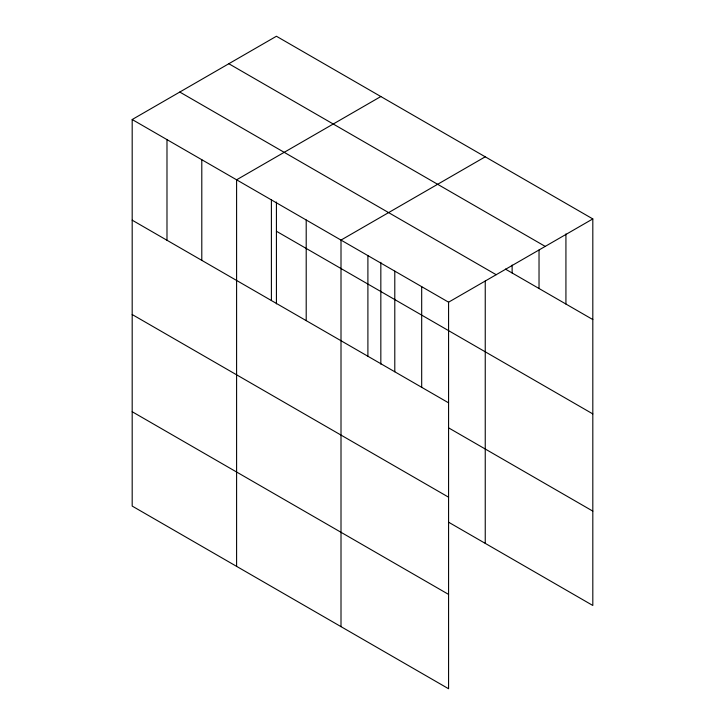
<?xml version="1.0" encoding="UTF-8"?>
<svg xmlns="http://www.w3.org/2000/svg" width="725" height="725" viewBox="0 0 725 725"><rect width="100%" height="100%" fill="white"/><g stroke="black" fill="none" stroke-linecap="round" stroke-linejoin="round"><path stroke-width="1.09" d="M485.243 281.046L485.243 543.369M132.186 119.525L448.576 302.189L448.576 688.75L132.186 506.077L132.186 119.525L276.424 36.25L592.814 218.923L592.814 605.475L448.503 522.154M380.833 96.534L236.595 179.809L236.595 566.361M485.243 156.808L341.004 240.084L341.004 626.645M448.576 302.189L592.814 218.923M228.819 63.727L545.218 246.4M505.416 269.102L592.814 319.562M179.782 92.048L496.181 274.712M276.424 231.248L592.814 413.912M132.186 220.173L448.576 402.837M448.503 427.804L592.814 511.125M132.186 314.523L448.576 497.187M132.186 411.728L448.576 594.4M565.926 233.921L565.926 304.038M539.028 250.062L539.028 288.514M512.131 265.069L512.131 272.981M421.687 286.665L421.687 387.313M394.79 271.141L394.79 371.789M380.833 262.323L380.833 364.158M367.901 255.617L367.901 356.256M306.204 219.992L306.204 320.64M276.424 202.039L276.424 303.875M271.395 199.901L271.395 300.549M201.795 159.708L201.795 260.357M166.986 139.617L166.986 240.265"/></g></svg>
